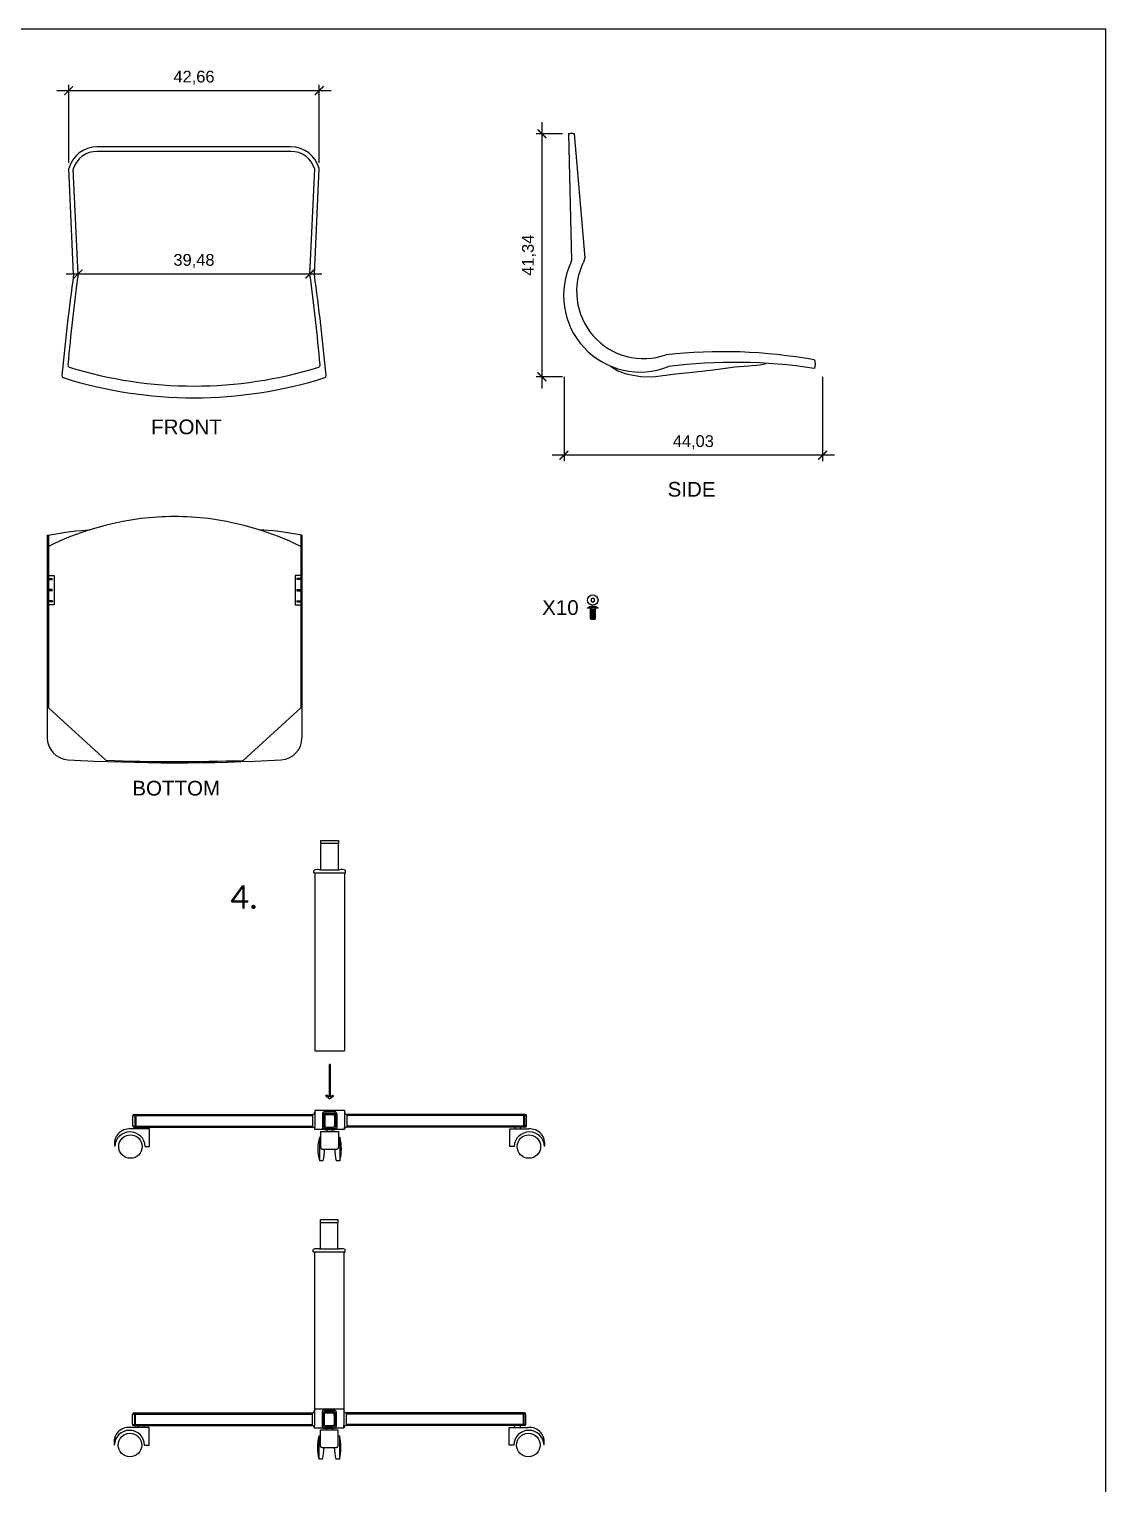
# Model space of a CAD drawing. Header units: centimetres. Extents: x 1044 to 2692, y 1454 to 1973.
# Drawn here: x 1454.3 to 1637.6, y 1725.4 to 1973 of the extents above; entities that cross this region are included whole.
import ezdxf

# ---------------------------------------------------------------- set-up
doc = ezdxf.new("R2010")
doc.units = ezdxf.units.CM
for name, color, linetype, lineweight in [('A-ANNO-DIMS', 8, 'Continuous', 9), ('A-FURN', 3, 'Continuous', 20), ('QUOTE', 8, 'Continuous', 18)]:
    doc.layers.add(name, color=color, linetype=linetype, lineweight=lineweight)
for name, color, linetype in [('G-ANNO-TEXT', 3, 'Continuous'), ('mobili', 7, 'Continuous'), ('Viti', 3, 'Continuous')]:
    doc.layers.add(name, color=color, linetype=linetype)
doc.styles.get("Standard").update_dxf_attribs({"font": 'arial.ttf'})
doc.styles.add('stile2', font='calibril.ttf', dxfattribs={"height": 0.5})
doc.dimstyles.new('giulia', dxfattribs={"dimtxt": 2, "dimasz": 1.5, "dimexe": 1, "dimexo": 1, "dimgap": 1, "dimtad": 1, "dimtxsty": 'Standard', "dimblk": 'ARCHTICK', "dimcen": 2.5, "dimdle": 2, "dimadec": 0, "dimazin": 0, "dimtfac": 1, "dimtmove": 0, "dimatfit": 3, "dimldrblk": 'ARCHTICK', "dimfxl": 1, "dimarcsym": 0})

# ---------------------------------------------------------------- blocks, each defined once
blk = doc.blocks.new('_ArchTick')
at = {"color": 0, "linetype": 'ByBlock', "const_width": 0.15}
blk.add_lwpolyline([(-0.5, -0.5), (0.5, 0.5)], dxfattribs=at)
blk = doc.blocks.new('*D47')
at = {"layer": 'A-ANNO-DIMS', "color": 0, "lineweight": -2, "transparency": 16777216}
for p, q in [((1459.05, 1962.57), (1505.71, 1962.57)), ((1461.05, 1950.28), (1461.05, 1963.57)), ((1503.71, 1950.28), (1503.71, 1963.57))]:
    blk.add_line(p, q, dxfattribs=at)
at = {"layer": 'Defpoints', "color": 0, "transparency": 16777216}
for p in [(1503.71, 1962.57), (1461.05, 1949.28), (1503.71, 1949.28)]:
    blk.add_point(p, dxfattribs=at)
at = {"layer": 'A-ANNO-DIMS', "color": 0, "lineweight": -2, "transparency": 16777216, "xscale": 1.5, "yscale": 1.5, "zscale": 1.5, "rotation": 180}
blk.add_blockref('_ArchTick', (1461.05, 1962.57), dxfattribs=at)
at = {"layer": 'A-ANNO-DIMS', "color": 0, "lineweight": -2, "transparency": 16777216, "xscale": 1.5, "yscale": 1.5, "zscale": 1.5}
blk.add_blockref('_ArchTick', (1503.71, 1962.57), dxfattribs=at)
at = {"layer": 'A-ANNO-DIMS', "color": 0, "transparency": 16777216, "insert": (1482.38, 1964.77), "char_height": 2, "attachment_point": 5}
blk.add_mtext('42,66', dxfattribs=at)
blk = doc.blocks.new('*D48')
at = {"layer": 'A-ANNO-DIMS', "color": 0, "lineweight": -2, "transparency": 16777216}
for p, q in [((1462.64, 1932.29), (1462.64, 1932.36)), ((1502.12, 1932.29), (1502.12, 1932.36)), ((1460.64, 1931.36), (1504.12, 1931.36))]:
    blk.add_line(p, q, dxfattribs=at)
at = {"layer": 'Defpoints', "color": 0, "transparency": 16777216}
for p in [(1462.64, 1931.29), (1502.12, 1931.36), (1502.12, 1931.29)]:
    blk.add_point(p, dxfattribs=at)
at = {"layer": 'A-ANNO-DIMS', "color": 0, "lineweight": -2, "transparency": 16777216, "xscale": 1.5, "yscale": 1.5, "zscale": 1.5, "rotation": 180}
blk.add_blockref('_ArchTick', (1462.64, 1931.36), dxfattribs=at)
at = {"layer": 'A-ANNO-DIMS', "color": 0, "lineweight": -2, "transparency": 16777216, "xscale": 1.5, "yscale": 1.5, "zscale": 1.5}
blk.add_blockref('_ArchTick', (1502.12, 1931.36), dxfattribs=at)
at = {"layer": 'A-ANNO-DIMS', "color": 0, "transparency": 16777216, "insert": (1482.38, 1933.57), "char_height": 2, "attachment_point": 5}
blk.add_mtext('39,48', dxfattribs=at)
blk = doc.blocks.new('*D49')
at = {"layer": 'Defpoints', "color": 0, "transparency": 16777216}
for p in [(1546.14, 1955.22), (1541.61, 1913.88), (1546.14, 1913.88)]:
    blk.add_point(p, dxfattribs=at)
at = {"layer": 'QUOTE', "color": 0, "lineweight": -2, "transparency": 16777216}
for p, q in [((1541.61, 1957.22), (1541.61, 1911.88)), ((1545.14, 1955.22), (1540.61, 1955.22)), ((1545.14, 1913.88), (1540.61, 1913.88))]:
    blk.add_line(p, q, dxfattribs=at)
at = {"layer": 'QUOTE', "color": 0, "lineweight": -2, "transparency": 16777216, "xscale": 1.5, "yscale": 1.5, "zscale": 1.5}
for p, rotation in [((1541.61, 1955.22), 90), ((1541.61, 1913.88), 270)]:
    blk.add_blockref('_ArchTick', p, dxfattribs=dict(at, rotation=rotation))
at = {"layer": 'QUOTE', "color": 0, "transparency": 16777216, "insert": (1539.41, 1934.55), "char_height": 2, "attachment_point": 5, "rotation": 90}
blk.add_mtext('41,34', dxfattribs=at)
blk = doc.blocks.new('*D50')
at = {"layer": 'Defpoints', "color": 0, "transparency": 16777216}
for p in [(1545.37, 1914.86), (1589.4, 1914.86), (1545.37, 1900.51)]:
    blk.add_point(p, dxfattribs=at)
at = {"layer": 'QUOTE', "color": 0, "lineweight": -2, "transparency": 16777216}
for p, q in [((1545.37, 1913.86), (1545.37, 1899.51)), ((1589.4, 1913.86), (1589.4, 1899.51)), ((1591.4, 1900.51), (1543.37, 1900.51))]:
    blk.add_line(p, q, dxfattribs=at)
at = {"layer": 'QUOTE', "color": 0, "lineweight": -2, "transparency": 16777216, "xscale": 1.5, "yscale": 1.5, "zscale": 1.5, "rotation": 180}
blk.add_blockref('_ArchTick', (1545.37, 1900.51), dxfattribs=at)
at = {"layer": 'QUOTE', "color": 0, "lineweight": -2, "transparency": 16777216, "xscale": 1.5, "yscale": 1.5, "zscale": 1.5}
blk.add_blockref('_ArchTick', (1589.4, 1900.51), dxfattribs=at)
at = {"layer": 'QUOTE', "color": 0, "transparency": 16777216, "insert": (1567.39, 1902.72), "char_height": 2, "attachment_point": 5}
blk.add_mtext('44,03', dxfattribs=at)

msp = doc.modelspace()

# ---------------------------------------------------------------- linework, layer by layer
at = {"layer": 'A-ANNO-DIMS'}
for p, q in [((1505.375, 1796.802), (1505.375, 1791.276)), ((1505.575, 1796.802), (1505.375, 1796.802)), ((1505.575, 1796.802), (1505.575, 1791.276)), ((1504.82, 1791.424), (1504.935, 1791.587)), ((1505.475, 1790.96), (1504.82, 1791.424)), ((1505.375, 1791.276), (1504.935, 1791.587)), ((1505.475, 1790.96), (1506.131, 1791.424)), ((1505.575, 1791.276), (1506.015, 1791.587)), ((1506.131, 1791.424), (1506.015, 1791.587))]:
    msp.add_line(p, q, dxfattribs=at)
at = {"layer": 'A-FURN'}
for p, q in [((1546.135, 1955.222), (1546.658, 1933.635)), ((1547.109, 1955.222), (1548.887, 1934.112)), ((1498.881, 1952.99), (1465.881, 1952.99)), ((1498.881, 1952.23), (1465.881, 1952.23)), ((1461.881, 1931.28), (1461.052, 1949.285)), ((1462.641, 1931.293), (1461.817, 1949.197)), ((1502.121, 1931.293), (1502.946, 1949.197)), ((1502.881, 1931.28), (1503.71, 1949.285)), ((1457.391, 1886.881), (1457.391, 1852.434)), ((1457.391, 1886.881), (1457.591, 1886.881)), ((1457.591, 1886.881), (1457.591, 1857.534)), ((1500.561, 1886.881), (1500.561, 1857.54)), ((1500.761, 1886.881), (1500.761, 1852.407)), ((1457.591, 1880.045), (1458.593, 1880.045)), ((1457.591, 1879.545), (1458.293, 1879.545)), ((1458.593, 1880.045), (1458.593, 1875.045)), ((1500.561, 1880.045), (1499.605, 1880.045)), ((1499.605, 1880.045), (1499.605, 1875.045)), ((1500.561, 1879.545), (1499.905, 1879.545)), ((1499.905, 1879.545), (1499.905, 1879.345)), ((1457.591, 1879.345), (1458.293, 1879.345)), ((1458.293, 1877.645), (1457.591, 1877.645)), ((1458.293, 1877.445), (1457.591, 1877.445)), ((1500.561, 1879.345), (1499.905, 1879.345)), ((1499.905, 1877.645), (1499.905, 1877.445)), ((1499.905, 1877.645), (1500.561, 1877.645)), ((1499.905, 1877.445), (1500.561, 1877.445)), ((1458.293, 1875.745), (1457.591, 1875.745)), ((1458.293, 1875.545), (1457.591, 1875.545)), ((1458.593, 1875.045), (1457.591, 1875.045)), ((1458.293, 1875.745), (1458.293, 1875.545)), ((1499.605, 1875.045), (1500.561, 1875.045)), ((1499.905, 1875.745), (1499.905, 1875.545)), ((1499.905, 1875.745), (1500.606, 1875.745)), ((1499.905, 1875.545), (1500.561, 1875.545)), ((1457.591, 1857.534), (1467.38, 1848.585)), ((1500.561, 1857.54), (1490.746, 1848.567)), ((1503.975, 1834.452), (1503.975, 1834.952)), ((1503.975, 1834.952), (1506.975, 1834.952)), ((1506.975, 1834.952), (1506.975, 1834.452)), ((1503.975, 1829.952), (1503.975, 1834.452)), ((1503.975, 1834.452), (1506.975, 1834.452)), ((1506.975, 1829.952), (1506.975, 1834.452)), ((1503.775, 1829.952), (1507.175, 1829.952)), ((1502.775, 1829.452), (1502.775, 1829.852)), ((1502.775, 1829.452), (1508.175, 1829.452)), ((1502.975, 1829.452), (1502.975, 1799.152)), ((1507.975, 1829.452), (1507.975, 1799.152)), ((1508.175, 1829.452), (1508.175, 1829.852)), ((1502.975, 1799.152), (1507.975, 1799.152)), ((1471.975, 1786.387), (1471.975, 1788.058)), ((1471.98, 1788.108), (1472.325, 1788.108)), ((1472.225, 1788.308), (1502.565, 1788.308)), ((1472.325, 1788.108), (1472.325, 1786.337)), ((1472.475, 1788.308), (1472.475, 1786.137)), ((1472.475, 1788.108), (1502.565, 1788.108)), ((1502.565, 1788.308), (1502.565, 1786.137)), ((1502.975, 1789.023), (1507.975, 1789.023)), ((1502.975, 1789.023), (1507.975, 1789.023)), ((1502.975, 1789.023), (1502.975, 1786.137)), ((1504.275, 1788.473), (1504.275, 1785.973)), ((1504.275, 1788.473), (1504.275, 1788.223)), ((1504.275, 1788.473), (1504.275, 1785.973)), ((1504.275, 1788.473), (1504.275, 1788.223)), ((1504.275, 1788.473), (1504.275, 1785.973)), ((1504.275, 1788.473), (1504.275, 1788.223)), ((1504.475, 1788.273), (1504.475, 1786.173)), ((1504.475, 1788.273), (1504.475, 1788.023)), ((1504.475, 1788.273), (1504.475, 1786.173)), ((1504.475, 1788.273), (1504.475, 1788.023)), ((1504.475, 1788.273), (1504.475, 1786.173)), ((1506.425, 1788.723), (1504.525, 1788.723)), ((1506.425, 1788.723), (1504.525, 1788.723)), ((1506.425, 1788.723), (1504.525, 1788.723)), ((1504.64, 1788.099), (1504.64, 1786.346)), ((1504.725, 1788.523), (1506.225, 1788.523)), ((1504.725, 1788.523), (1506.225, 1788.523)), ((1504.725, 1788.523), (1506.225, 1788.523)), ((1504.849, 1788.308), (1506.101, 1788.308)), ((1506.31, 1788.099), (1506.31, 1786.346)), ((1506.31, 1787.89), (1506.31, 1788.099)), ((1506.475, 1788.273), (1506.475, 1786.173)), ((1506.475, 1788.023), (1506.475, 1788.273)), ((1506.475, 1788.273), (1506.475, 1786.173)), ((1506.475, 1788.023), (1506.475, 1788.273)), ((1506.475, 1788.273), (1506.475, 1786.173)), ((1506.475, 1788.023), (1506.475, 1788.273)), ((1506.675, 1788.473), (1506.675, 1785.973)), ((1506.675, 1788.223), (1506.675, 1788.473)), ((1506.675, 1788.473), (1506.675, 1785.973)), ((1506.675, 1788.223), (1506.675, 1788.473)), ((1506.675, 1788.473), (1506.675, 1785.973)), ((1506.675, 1788.223), (1506.675, 1788.473)), ((1507.975, 1789.023), (1507.975, 1786.137)), ((1538.725, 1788.308), (1508.385, 1788.308)), ((1508.385, 1788.308), (1508.385, 1786.137)), ((1538.475, 1788.108), (1508.385, 1788.108)), ((1538.475, 1788.308), (1538.475, 1786.137)), ((1538.97, 1788.108), (1538.625, 1788.108)), ((1538.625, 1788.108), (1538.625, 1786.337)), ((1538.975, 1786.387), (1538.975, 1788.058)), ((1474.815, 1785.837), (1471.565, 1785.837)), ((1471.98, 1786.337), (1472.325, 1786.337)), ((1472.225, 1786.137), (1502.565, 1786.137)), ((1472.475, 1786.337), (1502.565, 1786.337)), ((1472.475, 1786.137), (1473.475, 1786.137)), ((1472.975, 1786.137), (1473.975, 1786.137)), ((1472.975, 1786.137), (1472.975, 1785.837)), ((1473.975, 1786.137), (1473.975, 1785.837)), ((1474.815, 1782.837), (1474.815, 1785.837)), ((1502.975, 1785.723), (1502.975, 1786.137)), ((1504.525, 1785.723), (1502.975, 1785.723)), ((1503.975, 1782.673), (1503.975, 1785.423)), ((1503.975, 1785.423), (1506.975, 1785.423)), ((1504.525, 1785.723), (1506.425, 1785.723)), ((1504.525, 1785.723), (1506.425, 1785.723)), ((1504.525, 1785.723), (1506.425, 1785.723)), ((1504.725, 1785.923), (1506.225, 1785.923)), ((1504.725, 1785.923), (1506.225, 1785.923)), ((1504.725, 1785.923), (1506.225, 1785.923)), ((1504.849, 1786.137), (1506.101, 1786.137)), ((1505.975, 1785.723), (1504.975, 1785.723)), ((1504.975, 1785.723), (1504.975, 1785.423)), ((1505.975, 1785.723), (1504.975, 1785.723)), ((1505.975, 1785.723), (1504.975, 1785.723)), ((1505.975, 1785.723), (1505.975, 1785.423)), ((1507.975, 1785.723), (1506.425, 1785.723)), ((1506.975, 1785.423), (1506.975, 1782.673)), ((1507.975, 1785.723), (1507.975, 1786.137)), ((1538.475, 1786.337), (1508.385, 1786.337)), ((1538.725, 1786.137), (1508.385, 1786.137)), ((1536.135, 1785.837), (1539.385, 1785.837)), ((1536.135, 1782.837), (1536.135, 1785.837)), ((1537.975, 1786.137), (1536.975, 1786.137)), ((1536.975, 1786.137), (1536.975, 1785.837)), ((1537.975, 1786.137), (1537.975, 1785.837)), ((1538.97, 1786.337), (1538.625, 1786.337)), ((1503.725, 1784.423), (1503.975, 1784.423)), ((1503.725, 1784.423), (1503.725, 1780.423)), ((1506.975, 1784.423), (1507.225, 1784.423)), ((1507.225, 1784.423), (1507.225, 1780.423)), ((1474.065, 1782.837), (1474.815, 1782.837)), ((1504.35, 1780.423), (1503.725, 1780.423)), ((1504.225, 1782.423), (1506.725, 1782.423)), ((1506.35, 1782.423), (1506.35, 1782.426)), ((1507.225, 1780.426), (1506.6, 1780.426)), ((1536.885, 1782.837), (1536.135, 1782.837)), ((1503.892, 1769.922), (1503.892, 1770.422)), ((1503.892, 1770.422), (1506.892, 1770.422)), ((1503.892, 1765.422), (1503.892, 1769.922)), ((1503.892, 1769.922), (1506.892, 1769.922)), ((1506.892, 1770.422), (1506.892, 1769.922)), ((1506.892, 1765.422), (1506.892, 1769.922)), ((1502.692, 1764.922), (1502.692, 1765.322)), ((1502.692, 1764.922), (1508.092, 1764.922)), ((1502.892, 1764.922), (1502.892, 1737.507)), ((1503.692, 1765.422), (1507.092, 1765.422)), ((1507.892, 1764.922), (1507.892, 1737.507)), ((1508.092, 1764.922), (1508.092, 1765.322)), ((1471.892, 1735.586), (1471.892, 1737.257)), ((1471.897, 1737.307), (1472.242, 1737.307)), ((1472.142, 1737.507), (1502.482, 1737.507)), ((1472.242, 1737.307), (1472.242, 1735.536)), ((1472.392, 1737.507), (1472.392, 1735.336)), ((1472.392, 1737.307), (1502.482, 1737.307)), ((1502.482, 1737.507), (1502.482, 1735.336)), ((1502.892, 1738.222), (1507.892, 1738.222)), ((1502.892, 1737.507), (1502.892, 1735.336)), ((1504.192, 1737.672), (1504.192, 1735.172)), ((1504.192, 1737.672), (1504.192, 1737.422)), ((1504.392, 1737.472), (1504.392, 1735.372)), ((1506.342, 1737.922), (1504.442, 1737.922)), ((1504.557, 1737.298), (1504.557, 1735.545)), ((1504.642, 1737.722), (1506.142, 1737.722)), ((1504.766, 1737.507), (1506.018, 1737.507)), ((1506.227, 1737.298), (1506.227, 1735.545)), ((1506.227, 1737.09), (1506.227, 1737.298)), ((1506.392, 1737.472), (1506.392, 1735.372)), ((1506.392, 1737.222), (1506.392, 1737.472)), ((1506.592, 1737.672), (1506.592, 1735.172)), ((1506.592, 1737.422), (1506.592, 1737.672)), ((1507.892, 1737.507), (1507.892, 1735.336)), ((1538.642, 1737.507), (1508.302, 1737.507)), ((1508.302, 1737.507), (1508.302, 1735.336)), ((1538.392, 1737.307), (1508.302, 1737.307)), ((1538.392, 1737.507), (1538.392, 1735.336)), ((1538.887, 1737.307), (1538.542, 1737.307)), ((1538.542, 1737.307), (1538.542, 1735.536)), ((1538.892, 1735.586), (1538.892, 1737.257)), ((1474.732, 1735.036), (1471.482, 1735.036)), ((1471.897, 1735.536), (1472.242, 1735.536)), ((1472.142, 1735.336), (1502.482, 1735.336)), ((1472.392, 1735.536), (1502.482, 1735.536)), ((1472.892, 1735.336), (1472.892, 1735.036)), ((1473.892, 1735.336), (1473.892, 1735.036)), ((1474.732, 1732.036), (1474.732, 1735.036)), ((1502.892, 1734.922), (1502.892, 1735.336)), ((1504.442, 1734.922), (1502.892, 1734.922)), ((1503.642, 1733.622), (1503.892, 1733.622)), ((1503.642, 1733.622), (1503.642, 1729.622)), ((1503.892, 1731.872), (1503.892, 1734.622)), ((1503.892, 1734.622), (1506.892, 1734.622)), ((1504.442, 1734.922), (1506.342, 1734.922)), ((1504.642, 1735.122), (1506.142, 1735.122)), ((1504.766, 1735.336), (1506.018, 1735.336)), ((1505.892, 1734.922), (1504.892, 1734.922)), ((1504.892, 1734.922), (1504.892, 1734.622)), ((1505.892, 1734.922), (1505.892, 1734.622)), ((1507.892, 1734.922), (1506.342, 1734.922)), ((1506.892, 1734.622), (1506.892, 1731.872)), ((1506.892, 1733.622), (1507.142, 1733.622)), ((1507.142, 1733.622), (1507.142, 1729.622)), ((1507.892, 1734.922), (1507.892, 1735.336)), ((1538.392, 1735.536), (1508.302, 1735.536)), ((1538.642, 1735.336), (1508.302, 1735.336)), ((1536.052, 1735.036), (1539.302, 1735.036)), ((1536.052, 1732.036), (1536.052, 1735.036)), ((1536.892, 1735.336), (1536.892, 1735.036)), ((1537.892, 1735.336), (1537.892, 1735.036)), ((1538.887, 1735.536), (1538.542, 1735.536)), ((1473.982, 1732.036), (1474.732, 1732.036)), ((1504.142, 1731.622), (1506.642, 1731.622)), ((1506.267, 1731.622), (1506.267, 1731.626)), ((1536.802, 1732.036), (1536.052, 1732.036)), ((1504.267, 1729.622), (1503.642, 1729.622)), ((1507.142, 1729.626), (1506.517, 1729.626))]:
    msp.add_line(p, q, dxfattribs=at)
for points in [[(1546.135, 1955.222), (1546.196, 1955.248), (1546.294, 1955.275), (1546.358, 1955.285), (1546.398, 1955.291), (1546.419, 1955.295), (1546.442, 1955.296), (1546.527, 1955.299), (1546.612, 1955.303), (1546.791, 1955.306), (1546.842, 1955.304), (1546.885, 1955.302), (1546.939, 1955.295), (1547.003, 1955.283), (1547.056, 1955.267), (1547.107, 1955.238), (1547.109, 1955.222)], [(1587.943, 1916.734), (1587.991, 1916.698), (1588.024, 1916.632), (1588.05, 1916.573), (1588.059, 1916.54), (1588.073, 1916.495), (1588.076, 1916.457), (1588.087, 1916.363), (1588.092, 1916.28), (1588.096, 1916.218), (1588.104, 1916.073), (1588.109, 1915.957), (1588.099, 1915.79), (1588.073, 1915.652), (1588.046, 1915.484), (1588.005, 1915.365), (1587.985, 1915.326), (1587.966, 1915.297), (1587.943, 1915.291)], [(1553.287, 1915.672), (1554.515, 1914.874), (1555.766, 1914.429), (1557.119, 1914.118), (1558.468, 1913.909), (1560.503, 1913.853), (1562.221, 1914.052), (1564.406, 1914.352), (1567.267, 1914.638), (1569.287, 1914.852), (1571.638, 1915.142), (1574.442, 1915.558), (1576.86, 1915.721), (1578.764, 1915.92), (1579.811, 1916.146)], [(1457.591, 1886.881), (1457.914, 1886.961)], [(1457.914, 1886.961), (1460.555, 1887.402), (1461.386, 1887.509), (1462.286, 1887.618), (1463.235, 1887.715), (1463.902, 1887.751), (1464.657, 1887.799)], [(1500.761, 1886.881), (1497.642, 1887.402), (1496.812, 1887.509), (1495.911, 1887.618), (1494.962, 1887.715), (1494.295, 1887.751), (1493.506, 1887.801)]]:
    msp.add_lwpolyline(points, dxfattribs=at)
for centre in [(1471.565, 1782.837), (1539.385, 1782.837), (1471.482, 1732.036), (1539.302, 1732.036)]:
    msp.add_circle(centre, 2, dxfattribs=at)
for centre, radius, start, end in [((1465.881, 1947.99), 5, 90, 164.98732), ((1465.881, 1947.99), 4.24, 90, 163.4569), ((1498.881, 1947.99), 5, 15.01268, 90), ((1498.881, 1947.99), 4.24, 16.5431, 90), ((1547.891, 1934.028), 1, 332.74228, 4.81645), ((1558.316, 1927.699), 13.024, 154.01936, 291.79419), ((1546.158, 1933.623), 0.5, 334.01936, 1.38726), ((1558.92, 1928.346), 11.407, 152.74228, 289.64786), ((1837.325, 1879.49), 378.999, 172.14596, 174.76522), ((1838.325, 1881.272), 378.999, 172.41584, 174.75934), ((1126.437, 1881.272), 378.999, 5.23522, 7.58416), ((1127.437, 1879.49), 378.999, 5.23493, 7.85404), ((1572.373, 1830.861), 87.274, 79.72266, 96.32653), ((1461.329, 1915.861), 0.419, 176.18105, 240.47716), ((1482.381, 1984.361), 72.071, 252.84408, 287.1523), ((1503.436, 1915.864), 0.419, 298.45597, 358.58767), ((1574.409, 1825.663), 90.644, 81.41267, 97.13416), ((1460.316, 1914.071), 0.41, 180.29252, 239.73937), ((1482.381, 1984.361), 74.071, 252.50202, 287.49628), ((1504.446, 1914.072), 0.41, 299.93772, 359.78262), ((1479.958, 1839.052), 51.099, 97.48051, 115.95814), ((1479.072, 1841.13), 48.928, 83.21394, 96.76884), ((1478.188, 1839.052), 51.099, 64.04186, 82.51949), ((1461.143, 1852.434), 3.752, 180, 266.73677), ((1497.009, 1852.407), 3.752, 273.17858, 0), ((1479.311, 2171.088), 322.924, 266.73677, 273.17858), ((1479.311, 2171.088), 322.724, 267.88124, 272.03052), ((1503.422, 1828.432), 1.56, 76.92084, 114.50035), ((1507.528, 1828.432), 1.56, 65.49965, 103.07916), ((1472.225, 1788.058), 0.25, 90, 180), ((1502.565, 1788.718), 0.41, 270, 0), ((1504.525, 1788.473), 0.25, 90, 180), ((1504.525, 1788.473), 0.25, 90, 180), ((1504.525, 1788.473), 0.25, 90, 180), ((1504.725, 1788.273), 0.25, 90, 180), ((1504.725, 1788.273), 0.25, 90, 180), ((1504.725, 1788.273), 0.25, 90, 180), ((1504.849, 1788.099), 0.209, 90, 180), ((1506.101, 1788.099), 0.209, 0, 90), ((1506.225, 1788.273), 0.25, 0, 90), ((1506.225, 1788.273), 0.25, 0, 90), ((1506.225, 1788.273), 0.25, 0, 90), ((1506.425, 1788.473), 0.25, 0, 90), ((1506.425, 1788.473), 0.25, 0, 90), ((1506.425, 1788.473), 0.25, 0, 90), ((1508.385, 1788.718), 0.41, 180, 270), ((1538.725, 1788.058), 0.25, 0, 90), ((1471.36, 1783.332), 2.514, 85.32581, 191.34599), ((1471.48, 1782.753), 2.586, 1.87832, 178.12168), ((1472.225, 1786.387), 0.25, 180, 270), ((1502.565, 1785.727), 0.41, 0, 90), ((1504.525, 1785.973), 0.25, 180, 270), ((1504.525, 1785.973), 0.25, 180, 270), ((1504.525, 1785.973), 0.25, 180, 270), ((1504.725, 1786.173), 0.25, 180, 270), ((1504.725, 1786.173), 0.25, 180, 270), ((1504.725, 1786.173), 0.25, 180, 270), ((1504.849, 1786.346), 0.209, 180, 270), ((1506.101, 1786.346), 0.209, 270, 0), ((1506.225, 1786.173), 0.25, 270, 0), ((1506.225, 1786.173), 0.25, 270, 0), ((1506.225, 1786.173), 0.25, 270, 0), ((1506.425, 1785.973), 0.25, 270, 0), ((1506.425, 1785.973), 0.25, 270, 0), ((1506.425, 1785.973), 0.25, 270, 0), ((1508.385, 1785.727), 0.41, 90, 180), ((1539.47, 1782.753), 2.586, 1.87832, 178.12168), ((1538.725, 1786.387), 0.25, 270, 0), ((1539.59, 1783.332), 2.514, 348.65401, 94.67419), ((1511.6, 1782.423), 8.125, 165.74997, 194.25003), ((1499.35, 1782.423), 8.125, 345.74997, 14.25003), ((1504.225, 1782.673), 0.25, 180, 270), ((1496.475, 1782.423), 8.125, 345.74997, 0), ((1514.475, 1782.426), 8.125, 180, 194.25003), ((1506.725, 1782.673), 0.25, 270, 0), ((1503.339, 1763.902), 1.56, 76.92084, 114.50035), ((1507.445, 1763.902), 1.56, 65.49965, 103.07916), ((1472.142, 1737.257), 0.25, 90, 180), ((1502.482, 1737.917), 0.41, 270, 0), ((1504.442, 1737.672), 0.25, 90, 180), ((1504.642, 1737.472), 0.25, 90, 180), ((1504.766, 1737.298), 0.209, 90, 180), ((1506.018, 1737.298), 0.209, 0, 90), ((1506.142, 1737.472), 0.25, 0, 90), ((1506.342, 1737.672), 0.25, 0, 90), ((1508.302, 1737.917), 0.41, 180, 270), ((1538.642, 1737.257), 0.25, 0, 90), ((1471.277, 1732.531), 2.514, 85.32581, 191.34599), ((1471.397, 1731.952), 2.586, 1.87832, 178.12168), ((1472.142, 1735.586), 0.25, 180, 270), ((1502.482, 1734.926), 0.41, 0, 90), ((1511.517, 1731.622), 8.125, 165.74997, 194.25003), ((1504.442, 1735.172), 0.25, 180, 270), ((1504.642, 1735.372), 0.25, 180, 270), ((1504.766, 1735.545), 0.209, 180, 270), ((1506.018, 1735.545), 0.209, 270, 0), ((1506.142, 1735.372), 0.25, 270, 0), ((1506.342, 1735.172), 0.25, 270, 0), ((1499.267, 1731.622), 8.125, 345.74997, 14.25003), ((1508.302, 1734.926), 0.41, 90, 180), ((1539.387, 1731.952), 2.586, 1.87832, 178.12168), ((1538.642, 1735.586), 0.25, 270, 0), ((1539.507, 1732.531), 2.514, 348.65401, 94.67419), ((1504.142, 1731.872), 0.25, 180, 270), ((1496.392, 1731.622), 8.125, 345.74997, 0), ((1514.392, 1731.626), 8.125, 180, 194.25003), ((1506.642, 1731.872), 0.25, 270, 0)]:
    msp.add_arc(centre, radius, start, end, dxfattribs=at)
at = {"layer": 'mobili'}
for p, q in [((1637.618, 1973.039), (1043.618, 1973.039)), ((1637.618, 1553.039), (1637.618, 1973.039))]:
    msp.add_line(p, q, dxfattribs=at)
at = {"layer": 'Viti'}
for p, q in [((1551.159, 1874.542), (1549.377, 1874.542)), ((1549.377, 1874.453), (1549.377, 1874.542)), ((1550.568, 1874.761), (1549.967, 1874.761)), ((1551.159, 1874.453), (1551.159, 1874.542)), ((1551.159, 1874.453), (1549.377, 1874.453))]:
    msp.add_line(p, q, dxfattribs=at)
msp.add_lwpolyline([(1550.268, 1876.206), (1549.967, 1876.032), (1549.967, 1875.685), (1550.268, 1875.511), (1550.568, 1875.685), (1550.568, 1876.032)], close=True, dxfattribs=at)
for points in [[(1549.824, 1874.093), (1549.815, 1874.084), (1549.807, 1874.063), (1549.802, 1874.041), (1549.8, 1874.029), (1549.797, 1874.007), (1549.799, 1873.993), (1549.804, 1873.985), (1549.81, 1873.977), (1549.818, 1873.97), (1549.83, 1873.963), (1549.875, 1873.945), (1549.912, 1873.931), (1549.951, 1873.921), (1549.997, 1873.906), (1550.022, 1873.899), (1550.05, 1873.889), (1550.079, 1873.879), (1550.101, 1873.873), (1550.141, 1873.864), (1550.173, 1873.856), (1550.209, 1873.852), (1550.259, 1873.848), (1550.288, 1873.849), (1550.35, 1873.851), (1550.401, 1873.855), (1550.42, 1873.859), (1550.465, 1873.868), (1550.492, 1873.874), (1550.535, 1873.885), (1550.57, 1873.891), (1550.598, 1873.902), (1550.618, 1873.908), (1550.643, 1873.914), (1550.659, 1873.918), (1550.685, 1873.93), (1550.702, 1873.936), (1550.721, 1873.943), (1550.729, 1873.953), (1550.735, 1873.966), (1550.739, 1873.981), (1550.742, 1873.996), (1550.744, 1874.005), (1550.744, 1874.029), (1550.742, 1874.05), (1550.737, 1874.062), (1550.727, 1874.073), (1550.725, 1874.075)], [(1549.824, 1873.839), (1549.815, 1873.829), (1549.807, 1873.808), (1549.802, 1873.786), (1549.8, 1873.774), (1549.797, 1873.752), (1549.799, 1873.739), (1549.804, 1873.73), (1549.81, 1873.722), (1549.818, 1873.715), (1549.83, 1873.708), (1549.875, 1873.69), (1549.912, 1873.677), (1549.951, 1873.666), (1549.997, 1873.651), (1550.022, 1873.644), (1550.05, 1873.634), (1550.079, 1873.624), (1550.101, 1873.619), (1550.141, 1873.61), (1550.173, 1873.601), (1550.209, 1873.597), (1550.259, 1873.594), (1550.288, 1873.594), (1550.35, 1873.596), (1550.401, 1873.6), (1550.42, 1873.604), (1550.465, 1873.614), (1550.492, 1873.62), (1550.535, 1873.63), (1550.57, 1873.636), (1550.598, 1873.647), (1550.618, 1873.653), (1550.643, 1873.659), (1550.659, 1873.664), (1550.685, 1873.675), (1550.702, 1873.681), (1550.721, 1873.689), (1550.729, 1873.698), (1550.735, 1873.711), (1550.739, 1873.726), (1550.742, 1873.741), (1550.744, 1873.751), (1550.744, 1873.774), (1550.742, 1873.795), (1550.737, 1873.807), (1550.727, 1873.818), (1550.725, 1873.82)], [(1549.824, 1873.329), (1549.815, 1873.32), (1549.807, 1873.298), (1549.802, 1873.277), (1549.8, 1873.265), (1549.797, 1873.242), (1549.799, 1873.229), (1549.804, 1873.221), (1549.81, 1873.212), (1549.818, 1873.206), (1549.83, 1873.198), (1549.875, 1873.181), (1549.912, 1873.167), (1549.951, 1873.156), (1549.997, 1873.142), (1550.022, 1873.135), (1550.05, 1873.124), (1550.079, 1873.115), (1550.101, 1873.109), (1550.141, 1873.1), (1550.173, 1873.092), (1550.209, 1873.087), (1550.259, 1873.084), (1550.288, 1873.085), (1550.35, 1873.086), (1550.401, 1873.09), (1550.42, 1873.095), (1550.465, 1873.104), (1550.492, 1873.11), (1550.535, 1873.121), (1550.57, 1873.127), (1550.598, 1873.138), (1550.618, 1873.143), (1550.643, 1873.149), (1550.659, 1873.154), (1550.685, 1873.166), (1550.702, 1873.172), (1550.721, 1873.179), (1550.729, 1873.189), (1550.735, 1873.201), (1550.739, 1873.217), (1550.742, 1873.232), (1550.744, 1873.241), (1550.744, 1873.264), (1550.742, 1873.286), (1550.737, 1873.297), (1550.727, 1873.309), (1550.725, 1873.31)], [(1549.824, 1873.074), (1549.815, 1873.065), (1549.807, 1873.043), (1549.802, 1873.022), (1549.8, 1873.01), (1549.797, 1872.987), (1549.799, 1872.974), (1549.804, 1872.966), (1549.81, 1872.958), (1549.818, 1872.951), (1549.83, 1872.944), (1549.875, 1872.926), (1549.912, 1872.912), (1549.951, 1872.902), (1549.997, 1872.887), (1550.022, 1872.88), (1550.05, 1872.869), (1550.079, 1872.86), (1550.101, 1872.854), (1550.141, 1872.845), (1550.173, 1872.837), (1550.209, 1872.833), (1550.259, 1872.829), (1550.288, 1872.83), (1550.35, 1872.832), (1550.401, 1872.835), (1550.42, 1872.84), (1550.465, 1872.849), (1550.492, 1872.855), (1550.535, 1872.866), (1550.57, 1872.872), (1550.598, 1872.883), (1550.618, 1872.888), (1550.643, 1872.894), (1550.659, 1872.899), (1550.685, 1872.911), (1550.702, 1872.917), (1550.721, 1872.924), (1550.729, 1872.934), (1550.735, 1872.946), (1550.739, 1872.962), (1550.742, 1872.977), (1550.744, 1872.986), (1550.744, 1873.01), (1550.742, 1873.031), (1550.737, 1873.042), (1550.727, 1873.054), (1550.725, 1873.056)], [(1549.824, 1872.947), (1549.815, 1872.938), (1549.807, 1872.916), (1549.802, 1872.895), (1549.8, 1872.883), (1549.797, 1872.86), (1549.799, 1872.847), (1549.804, 1872.839), (1549.81, 1872.83), (1549.818, 1872.824), (1549.83, 1872.816), (1549.875, 1872.799), (1549.912, 1872.785), (1549.951, 1872.774), (1549.997, 1872.76), (1550.022, 1872.753), (1550.05, 1872.742), (1550.079, 1872.733), (1550.101, 1872.727), (1550.141, 1872.718), (1550.173, 1872.71), (1550.209, 1872.705), (1550.259, 1872.702), (1550.288, 1872.703), (1550.35, 1872.704), (1550.401, 1872.708), (1550.42, 1872.713), (1550.465, 1872.722), (1550.492, 1872.728), (1550.535, 1872.739), (1550.57, 1872.745), (1550.598, 1872.756), (1550.618, 1872.761), (1550.643, 1872.767), (1550.659, 1872.772), (1550.685, 1872.784), (1550.702, 1872.79), (1550.721, 1872.797), (1550.729, 1872.807), (1550.735, 1872.819), (1550.739, 1872.835), (1550.742, 1872.85), (1550.744, 1872.859), (1550.744, 1872.883), (1550.742, 1872.904), (1550.737, 1872.915), (1550.727, 1872.927), (1550.725, 1872.929)], [(1549.824, 1872.82), (1549.814, 1872.811), (1549.807, 1872.789), (1549.801, 1872.768), (1549.8, 1872.756), (1549.797, 1872.733), (1549.799, 1872.72), (1549.804, 1872.712), (1549.81, 1872.703), (1549.817, 1872.697), (1549.829, 1872.689), (1549.875, 1872.672), (1549.911, 1872.658), (1549.95, 1872.647), (1549.996, 1872.633), (1550.021, 1872.626), (1550.049, 1872.615), (1550.078, 1872.606), (1550.101, 1872.6), (1550.14, 1872.591), (1550.172, 1872.583), (1550.208, 1872.578), (1550.259, 1872.575), (1550.287, 1872.576), (1550.35, 1872.577), (1550.4, 1872.581), (1550.419, 1872.586), (1550.464, 1872.595), (1550.492, 1872.601), (1550.534, 1872.612), (1550.57, 1872.618), (1550.597, 1872.629), (1550.617, 1872.634), (1550.642, 1872.64), (1550.658, 1872.645), (1550.685, 1872.657), (1550.702, 1872.663), (1550.72, 1872.67), (1550.729, 1872.68), (1550.735, 1872.692), (1550.739, 1872.708), (1550.742, 1872.723), (1550.743, 1872.732), (1550.743, 1872.755), (1550.741, 1872.777), (1550.736, 1872.788), (1550.727, 1872.8), (1550.724, 1872.801)], [(1549.81, 1874.453), (1549.808, 1874.448), (1549.802, 1874.426), (1549.801, 1874.414), (1549.798, 1874.392), (1549.8, 1874.379), (1549.805, 1874.37), (1549.811, 1874.362), (1549.818, 1874.355), (1549.83, 1874.348), (1549.876, 1874.33), (1549.912, 1874.317), (1549.951, 1874.306), (1549.997, 1874.291), (1550.022, 1874.284), (1550.05, 1874.274), (1550.079, 1874.264), (1550.102, 1874.259), (1550.141, 1874.25), (1550.173, 1874.241), (1550.209, 1874.237), (1550.26, 1874.234), (1550.288, 1874.234), (1550.351, 1874.236), (1550.401, 1874.24), (1550.42, 1874.244), (1550.465, 1874.254), (1550.493, 1874.26), (1550.535, 1874.27), (1550.571, 1874.276), (1550.598, 1874.287), (1550.618, 1874.293), (1550.643, 1874.299), (1550.659, 1874.304), (1550.686, 1874.315), (1550.703, 1874.321), (1550.721, 1874.329), (1550.73, 1874.338), (1550.736, 1874.351), (1550.74, 1874.366), (1550.743, 1874.381), (1550.744, 1874.391), (1550.744, 1874.414), (1550.742, 1874.435), (1550.737, 1874.447), (1550.732, 1874.453)], [(1549.825, 1874.348), (1549.815, 1874.339), (1549.808, 1874.317), (1549.802, 1874.296), (1549.801, 1874.283), (1549.798, 1874.261), (1549.8, 1874.248), (1549.805, 1874.24), (1549.811, 1874.231), (1549.818, 1874.224), (1549.83, 1874.217), (1549.876, 1874.2), (1549.912, 1874.186), (1549.951, 1874.175), (1549.997, 1874.161), (1550.022, 1874.154), (1550.05, 1874.143), (1550.079, 1874.134), (1550.102, 1874.128), (1550.141, 1874.119), (1550.173, 1874.111), (1550.209, 1874.106), (1550.26, 1874.103), (1550.288, 1874.104), (1550.351, 1874.105), (1550.401, 1874.109), (1550.42, 1874.114), (1550.465, 1874.123), (1550.493, 1874.129), (1550.535, 1874.14), (1550.571, 1874.145), (1550.598, 1874.156), (1550.618, 1874.162), (1550.643, 1874.168), (1550.659, 1874.173), (1550.686, 1874.185), (1550.703, 1874.191), (1550.721, 1874.198), (1550.73, 1874.208), (1550.736, 1874.22), (1550.74, 1874.235), (1550.743, 1874.251), (1550.744, 1874.26), (1550.744, 1874.283), (1550.742, 1874.305), (1550.737, 1874.316), (1550.728, 1874.328), (1550.723, 1874.331)], [(1549.825, 1874.221), (1549.815, 1874.211), (1549.808, 1874.19), (1549.802, 1874.168), (1549.801, 1874.156), (1549.798, 1874.134), (1549.8, 1874.121), (1549.805, 1874.112), (1549.811, 1874.104), (1549.818, 1874.097), (1549.83, 1874.09), (1549.876, 1874.072), (1549.912, 1874.058), (1549.951, 1874.048), (1549.997, 1874.033), (1550.022, 1874.026), (1550.05, 1874.016), (1550.079, 1874.006), (1550.102, 1874.001), (1550.141, 1873.991), (1550.173, 1873.983), (1550.209, 1873.979), (1550.26, 1873.976), (1550.288, 1873.976), (1550.351, 1873.978), (1550.401, 1873.982), (1550.42, 1873.986), (1550.465, 1873.996), (1550.493, 1874.002), (1550.535, 1874.012), (1550.571, 1874.018), (1550.598, 1874.029), (1550.618, 1874.035), (1550.643, 1874.041), (1550.659, 1874.046), (1550.686, 1874.057), (1550.703, 1874.063), (1550.721, 1874.07), (1550.73, 1874.08), (1550.736, 1874.093), (1550.74, 1874.108), (1550.743, 1874.123), (1550.744, 1874.132), (1550.744, 1874.156), (1550.742, 1874.177), (1550.737, 1874.189), (1550.728, 1874.2), (1550.725, 1874.202)], [(1549.825, 1873.966), (1549.815, 1873.957), (1549.808, 1873.935), (1549.802, 1873.913), (1549.801, 1873.901), (1549.798, 1873.879), (1549.8, 1873.866), (1549.805, 1873.858), (1549.811, 1873.849), (1549.818, 1873.842), (1549.83, 1873.835), (1549.876, 1873.817), (1549.912, 1873.804), (1549.951, 1873.793), (1549.997, 1873.778), (1550.022, 1873.771), (1550.05, 1873.761), (1550.079, 1873.751), (1550.102, 1873.746), (1550.141, 1873.737), (1550.173, 1873.728), (1550.209, 1873.724), (1550.26, 1873.721), (1550.288, 1873.722), (1550.351, 1873.723), (1550.401, 1873.727), (1550.42, 1873.732), (1550.465, 1873.741), (1550.493, 1873.747), (1550.535, 1873.758), (1550.571, 1873.763), (1550.598, 1873.774), (1550.618, 1873.78), (1550.643, 1873.786), (1550.659, 1873.791), (1550.686, 1873.803), (1550.703, 1873.808), (1550.721, 1873.816), (1550.73, 1873.826), (1550.736, 1873.838), (1550.74, 1873.853), (1550.743, 1873.868), (1550.744, 1873.878), (1550.744, 1873.901), (1550.742, 1873.923), (1550.737, 1873.934), (1550.728, 1873.945), (1550.725, 1873.948)], [(1549.825, 1873.711), (1549.815, 1873.702), (1549.808, 1873.68), (1549.802, 1873.659), (1549.801, 1873.646), (1549.798, 1873.624), (1549.8, 1873.611), (1549.805, 1873.603), (1549.811, 1873.594), (1549.818, 1873.587), (1549.83, 1873.58), (1549.876, 1873.563), (1549.912, 1873.549), (1549.951, 1873.538), (1549.997, 1873.524), (1550.022, 1873.517), (1550.05, 1873.506), (1550.079, 1873.497), (1550.102, 1873.491), (1550.141, 1873.482), (1550.173, 1873.474), (1550.209, 1873.469), (1550.26, 1873.466), (1550.288, 1873.467), (1550.351, 1873.468), (1550.401, 1873.472), (1550.42, 1873.477), (1550.465, 1873.486), (1550.493, 1873.492), (1550.535, 1873.503), (1550.571, 1873.508), (1550.598, 1873.519), (1550.618, 1873.525), (1550.643, 1873.531), (1550.659, 1873.536), (1550.686, 1873.548), (1550.703, 1873.554), (1550.721, 1873.561), (1550.73, 1873.571), (1550.736, 1873.583), (1550.74, 1873.598), (1550.743, 1873.614), (1550.744, 1873.623), (1550.744, 1873.646), (1550.742, 1873.668), (1550.737, 1873.679), (1550.728, 1873.691), (1550.725, 1873.693)], [(1549.825, 1873.584), (1549.815, 1873.574), (1549.808, 1873.553), (1549.802, 1873.531), (1549.801, 1873.519), (1549.798, 1873.497), (1549.8, 1873.484), (1549.805, 1873.475), (1549.811, 1873.467), (1549.818, 1873.46), (1549.83, 1873.453), (1549.876, 1873.435), (1549.912, 1873.421), (1549.951, 1873.411), (1549.997, 1873.396), (1550.022, 1873.389), (1550.05, 1873.379), (1550.079, 1873.369), (1550.102, 1873.364), (1550.141, 1873.354), (1550.173, 1873.346), (1550.209, 1873.342), (1550.26, 1873.339), (1550.288, 1873.339), (1550.351, 1873.341), (1550.401, 1873.345), (1550.42, 1873.349), (1550.465, 1873.359), (1550.493, 1873.365), (1550.535, 1873.375), (1550.571, 1873.381), (1550.598, 1873.392), (1550.618, 1873.398), (1550.643, 1873.404), (1550.659, 1873.409), (1550.686, 1873.42), (1550.703, 1873.426), (1550.721, 1873.433), (1550.73, 1873.443), (1550.736, 1873.456), (1550.74, 1873.471), (1550.743, 1873.486), (1550.744, 1873.495), (1550.744, 1873.519), (1550.742, 1873.54), (1550.737, 1873.552), (1550.728, 1873.563), (1550.725, 1873.565)], [(1549.825, 1873.456), (1549.815, 1873.447), (1549.808, 1873.425), (1549.802, 1873.404), (1549.801, 1873.392), (1549.798, 1873.369), (1549.8, 1873.356), (1549.805, 1873.348), (1549.811, 1873.339), (1549.818, 1873.333), (1549.83, 1873.325), (1549.876, 1873.308), (1549.912, 1873.294), (1549.951, 1873.283), (1549.997, 1873.269), (1550.022, 1873.262), (1550.05, 1873.251), (1550.079, 1873.242), (1550.102, 1873.236), (1550.141, 1873.227), (1550.173, 1873.219), (1550.209, 1873.214), (1550.26, 1873.211), (1550.288, 1873.212), (1550.351, 1873.213), (1550.401, 1873.217), (1550.42, 1873.222), (1550.465, 1873.231), (1550.493, 1873.237), (1550.535, 1873.248), (1550.571, 1873.254), (1550.598, 1873.265), (1550.618, 1873.27), (1550.643, 1873.276), (1550.659, 1873.281), (1550.686, 1873.293), (1550.703, 1873.299), (1550.721, 1873.306), (1550.73, 1873.316), (1550.736, 1873.328), (1550.74, 1873.344), (1550.743, 1873.359), (1550.744, 1873.368), (1550.744, 1873.392), (1550.742, 1873.413), (1550.737, 1873.424), (1550.728, 1873.436), (1550.725, 1873.438)], [(1549.825, 1873.201), (1549.815, 1873.192), (1549.808, 1873.171), (1549.802, 1873.149), (1549.801, 1873.137), (1549.798, 1873.114), (1549.8, 1873.101), (1549.805, 1873.093), (1549.811, 1873.085), (1549.818, 1873.078), (1549.83, 1873.071), (1549.876, 1873.053), (1549.912, 1873.039), (1549.951, 1873.029), (1549.997, 1873.014), (1550.022, 1873.007), (1550.05, 1872.996), (1550.079, 1872.987), (1550.102, 1872.981), (1550.141, 1872.972), (1550.173, 1872.964), (1550.209, 1872.96), (1550.26, 1872.956), (1550.288, 1872.957), (1550.351, 1872.959), (1550.401, 1872.963), (1550.42, 1872.967), (1550.465, 1872.976), (1550.493, 1872.982), (1550.535, 1872.993), (1550.571, 1872.999), (1550.598, 1873.01), (1550.618, 1873.015), (1550.643, 1873.022), (1550.659, 1873.026), (1550.686, 1873.038), (1550.703, 1873.044), (1550.721, 1873.051), (1550.73, 1873.061), (1550.736, 1873.074), (1550.74, 1873.089), (1550.743, 1873.104), (1550.744, 1873.113), (1550.744, 1873.137), (1550.742, 1873.158), (1550.737, 1873.169), (1550.728, 1873.181), (1550.725, 1873.183)]]:
    msp.add_lwpolyline(points, dxfattribs=at)
msp.add_circle((1550.268, 1875.859), 0.89, dxfattribs=at)
for start, end in [(99.9227, 120.74264), (59.25736, 80.0773)]:
    msp.add_arc((1550.268, 1873.044), 1.743, start, end, dxfattribs=at)

# ---------------------------------------------------------------- texts
at = {"layer": 'G-ANNO-TEXT', "attachment_point": 1, "style": 'stile2'}
for s, insert, char_height in [('{\\fArial|b0|i0|c0|p34;FRONT}', (1475.087, 1906.584), 2.5), ('{\\fArial|b0|i0|c0|p34;SIDE}', (1563.012, 1895.965), 2.5), ('{\\fArial|b0|i0|c0|p34;X10}', (1541.651, 1875.835), 2.5), ('{\\fArial|b0|i0|c0|p34;BOTTOM}', (1471.889, 1845.093), 2.5), ('4.', (1488.557, 1827.304), 4)]:
    msp.add_mtext_dynamic_manual_height_columns(s, width=28.35749, gutter_width=2.5, heights=[0], dxfattribs=dict(at, insert=insert, char_height=char_height))

# ---------------------------------------------------------------- dimensions: what is measured, and where the dimension line sits
at = {"layer": 'A-ANNO-DIMS'}
for base, p1, p2, picture, middle in [((1503.71, 1962.566), (1461.052, 1949.285), (1503.71, 1949.285), '*D47', (1482.381, 1964.768)), ((1502.121, 1931.365), (1462.641, 1931.293), (1502.121, 1931.293), '*D48', (1482.381, 1933.567))]:
    dim = msp.add_linear_dim(base=base, p1=p1, p2=p2, dimstyle='giulia', dxfattribs=at)
    dim.commit()
    dim.dimension.update_dxf_attribs({"geometry": picture, "text_midpoint": middle})
at = {"layer": 'QUOTE'}
dim = msp.add_linear_dim(base=(1541.614, 1913.881), p1=(1546.135, 1955.222), p2=(1546.135, 1913.881), angle=90, dimstyle='giulia', dxfattribs=at)
dim.commit()
dim.dimension.update_dxf_attribs({"geometry": '*D49', "text_midpoint": (1539.412, 1934.551)})
dim = msp.add_linear_dim(base=(1545.37, 1900.514), p1=(1589.402, 1914.862), p2=(1545.37, 1914.862), dimstyle='giulia', dxfattribs=at)
dim.commit()
dim.dimension.update_dxf_attribs({"geometry": '*D50', "text_midpoint": (1567.386, 1902.716)})

doc.saveas('drawing.dxf')
